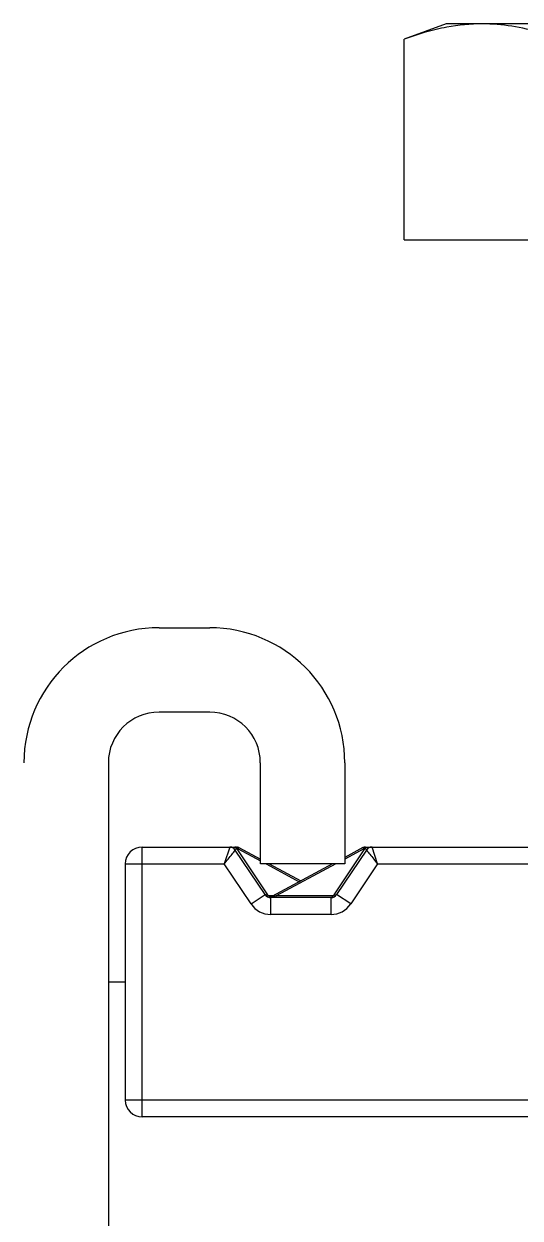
# Model space of a CAD drawing. Extents: x 1725261 to 1937680, y 860327 to 1571294.
# Drawn here: x 1856404 to 1856574.6, y 1252025.4 to 1252436.6 of the extents above; entities that cross this region are included whole.
import ezdxf

# ---------------------------------------------------------------- set-up
doc = ezdxf.new("R2010")
doc.units = 0
doc.header["$LTSCALE"] = 1000
doc.header["$MEASUREMENT"] = 0

msp = doc.modelspace()

# ---------------------------------------------------------------- linework, layer by layer
at = {"linetype": 'Continuous'}
for p, q in [((1856549.18, 1252436.57), (1856534.81, 1252431.34)), ((1856735.04, 1252436.57), (1856549.19, 1252436.57)), ((1856534.81, 1252362.23), (1856534.81, 1252431.34)), ((1856534.81, 1252362.23), (1856749.42, 1252362.23)), ((1856450.45, 1252228.65), (1856467.87, 1252228.65)), ((1856467.87, 1252199.61), (1856450.45, 1252199.61)), ((1856433.02, 1252182.18), (1856433.02, 1251798.86)), ((1856485.3, 1252147.34), (1856485.3, 1252182.18)), ((1856514.34, 1252182.18), (1856514.34, 1252147.34)), ((1856444.64, 1252060.22), (1856444.64, 1252153.14)), ((1856444.64, 1252153.14), (1856474.76, 1252153.14)), ((1856474.76, 1252153.14), (1856472.9, 1252147.34)), ((1856474.79, 1252153.14), (1856477.06, 1252153.14)), ((1856475.53, 1252153.14), (1856474.88, 1252153.14)), ((1856476.65, 1252153.14), (1856476.53, 1252153.14)), ((1856486.93, 1252136.75), (1856476.69, 1252152.11)), ((1856477.23, 1252152.49), (1856487.8, 1252136.63)), ((1856477.23, 1252152.49), (1856477.64, 1252152.49)), ((1856477.51, 1252152.78), (1856477.62, 1252152.54)), ((1856477.64, 1252152.49), (1856477.88, 1252152.94)), ((1856477.64, 1252152.49), (1856485.3, 1252148.38)), ((1856477.88, 1252152.94), (1856485.3, 1252148.96)), ((1856510.67, 1252136.63), (1856521.24, 1252152.49)), ((1856521.78, 1252152.11), (1856511.54, 1252136.75)), ((1856520.59, 1252152.94), (1856514.34, 1252149.58)), ((1856520.83, 1252152.49), (1856514.34, 1252149)), ((1856520.59, 1252152.94), (1856520.83, 1252152.49)), ((1856520.83, 1252152.49), (1856521.24, 1252152.49)), ((1856520.96, 1252152.78), (1856520.85, 1252152.54)), ((1856521.41, 1252153.14), (1856523.68, 1252153.14)), ((1856523.67, 1252153.14), (1856523.06, 1252153.14)), ((1856523.71, 1252153.14), (1856762.37, 1252153.14)), ((1856525.58, 1252147.34), (1856523.71, 1252153.14)), ((1856438.83, 1252147.34), (1856438.83, 1252066.02)), ((1856438.83, 1252147.34), (1856472.9, 1252147.34)), ((1856482.1, 1252133.53), (1856472.9, 1252147.34)), ((1856514.34, 1252147.34), (1856485.3, 1252147.34)), ((1856487.25, 1252147.34), (1856498.7, 1252141.2)), ((1856488.33, 1252147.34), (1856499.24, 1252141.49)), ((1856510.14, 1252147.34), (1856489.24, 1252136.14)), ((1856511.22, 1252147.34), (1856490.77, 1252136.38)), ((1856525.58, 1252147.34), (1856516.37, 1252133.53)), ((1856525.58, 1252147.34), (1856758.65, 1252147.34)), ((1856482.1, 1252133.53), (1856486.93, 1252136.75)), ((1856489.69, 1252136.38), (1856488.28, 1252136.38)), ((1856488.86, 1252129.91), (1856488.86, 1252135.72)), ((1856509.61, 1252135.72), (1856488.86, 1252135.72)), ((1856489.78, 1252136.14), (1856489.59, 1252136.1)), ((1856490.23, 1252136.25), (1856489.78, 1252136.14)), ((1856490.77, 1252136.38), (1856490.23, 1252136.25)), ((1856510.19, 1252136.38), (1856490.77, 1252136.38)), ((1856509.61, 1252129.91), (1856509.61, 1252135.72)), ((1856516.37, 1252133.53), (1856511.54, 1252136.75)), ((1856509.61, 1252129.91), (1856488.86, 1252129.91)), ((1856433.02, 1252106.68), (1856438.83, 1252106.68)), ((1856781.5, 1252066.02), (1856438.83, 1252066.02)), ((1856839.58, 1252060.22), (1856444.64, 1252060.22))]:
    msp.add_line(p, q, dxfattribs=at)
for centre, radius, start, end in [((1856450.45, 1252182.18), 46.46, 90, 180), ((1856467.87, 1252182.18), 46.46, 0, 90), ((1856450.45, 1252182.18), 17.42, 90, 180), ((1856467.87, 1252182.18), 17.42, 0, 90), ((1856444.64, 1252147.34), 5.81, 90, 180), ((1856474.76, 1252150.82), 2.32, 33.6901, 90), ((1856477.06, 1252151.4), 1.74, 61.8161, 90), ((1856476.37, 1252152.15), 1.3, 28.7138, 31.9), ((1856475.56, 1252151.78), 2.2, 18.7744, 20.2094), ((1856521.41, 1252151.4), 1.74, 90, 118.1839), ((1856522.92, 1252151.78), 2.2, 159.7941, 161.2334), ((1856522.1, 1252152.15), 1.3, 148.1081, 151.2843), ((1856523.71, 1252150.82), 2.32, 90, 146.3099), ((1856488.86, 1252138.04), 2.32, 213.6901, 270), ((1856488.42, 1252137.67), 1.74, 219.7533, 298.1839), ((1856509.61, 1252138.04), 2.32, 270, 326.3099), ((1856510.06, 1252137.67), 1.74, 274.2749, 313.9112), ((1856488.86, 1252138.04), 8.13, 213.6901, 270), ((1856509.61, 1252138.04), 8.13, 270, 326.3099), ((1856444.64, 1252066.02), 5.81, 180, 270)]:
    msp.add_arc(centre, radius, start, end, dxfattribs=at)
for points, knots in [([(1856549.42, 1252435.42), (1856548.19, 1252435.2), (1856543.24, 1252434.15), (1856538.39, 1252432.64), (1856534.81, 1252431.34)], [0, 0, 0, 0, 0.246984, 1, 1, 1, 1]), ([(1856588.46, 1252431.34), (1856586.27, 1252432.14), (1856577.6, 1252435.02), (1856568.43, 1252436.57), (1856561.63, 1252436.57)], [0, 0, 0, 0, 0.255699, 1, 1, 1, 1]), ([(1856472.9, 1252147.34), (1856473.78, 1252148.45), (1856474.99, 1252150.08), (1856476.36, 1252151.6), (1856476.69, 1252152.11)], [0, 0, 0, 0, 0.698346, 1, 1, 1, 1]), ([(1856476.69, 1252152.11), (1856476.64, 1252152.2), (1856476.54, 1252152.6), (1856477.04, 1252152.52), (1856477.23, 1252152.49)], [0, 0, 0, 0, 0.346904, 1, 1, 1, 1]), ([(1856476.87, 1252153.07), (1856476.83, 1252153.09), (1856476.77, 1252153.13), (1856476.69, 1252153.14), (1856476.65, 1252153.14)], [0, 0, 0, 0, 0.519543, 1, 1, 1, 1]), ([(1856477.23, 1252152.49), (1856477.21, 1252152.55), (1856477.13, 1252152.76), (1856477, 1252152.97), (1856476.87, 1252153.07)], [0, 0, 0, 0, 0.29815, 1, 1, 1, 1]), ([(1856521.24, 1252152.49), (1856521.26, 1252152.55), (1856521.35, 1252152.76), (1856521.47, 1252152.97), (1856521.6, 1252153.07)], [0, 0, 0, 0, 0.298151, 1, 1, 1, 1]), ([(1856521.24, 1252152.49), (1856521.43, 1252152.52), (1856521.93, 1252152.6), (1856521.84, 1252152.2), (1856521.78, 1252152.11)], [0, 0, 0, 0, 0.652586, 1, 1, 1, 1]), ([(1856521.6, 1252153.07), (1856521.64, 1252153.09), (1856521.71, 1252153.13), (1856521.79, 1252153.14), (1856521.82, 1252153.14)], [0, 0, 0, 0, 0.519447, 1, 1, 1, 1]), ([(1856521.78, 1252152.11), (1856522.11, 1252151.6), (1856523.48, 1252150.08), (1856524.7, 1252148.45), (1856525.58, 1252147.34)], [0, 0, 0, 0, 0.301655, 1, 1, 1, 1]), ([(1856487.11, 1252136.61), (1856487.08, 1252136.63), (1856487.01, 1252136.67), (1856486.95, 1252136.72), (1856486.93, 1252136.75)], [0, 0, 0, 0, 0.522211, 1, 1, 1, 1]), ([(1856487.8, 1252136.63), (1856487.73, 1252136.62), (1856487.51, 1252136.57), (1856487.26, 1252136.56), (1856487.11, 1252136.61)], [0, 0, 0, 0, 0.298572, 1, 1, 1, 1]), ([(1856490.77, 1252136.38), (1856490.74, 1252136.28), (1856490.63, 1252136.01), (1856490.39, 1252135.72), (1856490.19, 1252135.72)], [0, 0, 0, 0, 0.333363, 1, 1, 1, 1]), ([(1856510.19, 1252136.38), (1856510.16, 1252136.28), (1856510.05, 1252136.01), (1856509.81, 1252135.72), (1856509.61, 1252135.72)], [0, 0, 0, 0, 0.333363, 1, 1, 1, 1]), ([(1856510.67, 1252136.63), (1856510.77, 1252136.61), (1856511.05, 1252136.55), (1856511.43, 1252136.59), (1856511.54, 1252136.75)], [0, 0, 0, 0, 0.33351, 1, 1, 1, 1])]:
    msp.add_open_spline(points, degree=3, knots=knots, dxfattribs=at)
for points in [[(1856561.63, 1252436.57), (1856557.55, 1252436.57), (1856553.44, 1252436.17), (1856549.42, 1252435.42)], [(1856477.06, 1252153.14), (1856477.23, 1252153.14), (1856477.39, 1252152.99), (1856477.48, 1252152.84)], [(1856521.41, 1252153.14), (1856521.24, 1252153.14), (1856521.09, 1252152.99), (1856521, 1252152.84)], [(1856488.28, 1252136.38), (1856488.1, 1252136.38), (1856487.9, 1252136.48), (1856487.8, 1252136.63)], [(1856488.28, 1252136.38), (1856488.33, 1252136.22), (1856488.4, 1252136.08), (1856488.49, 1252135.95)], [(1856489.59, 1252136.1), (1856489.47, 1252135.95), (1856489.31, 1252135.83), (1856489.12, 1252135.76)], [(1856489.59, 1252136.1), (1856489.48, 1252136.06), (1856489.34, 1252136.07), (1856489.24, 1252136.14)], [(1856510.67, 1252136.63), (1856510.57, 1252136.48), (1856510.37, 1252136.38), (1856510.19, 1252136.38)]]:
    msp.add_open_spline(points, degree=3, dxfattribs=at)

doc.saveas('drawing.dxf')
